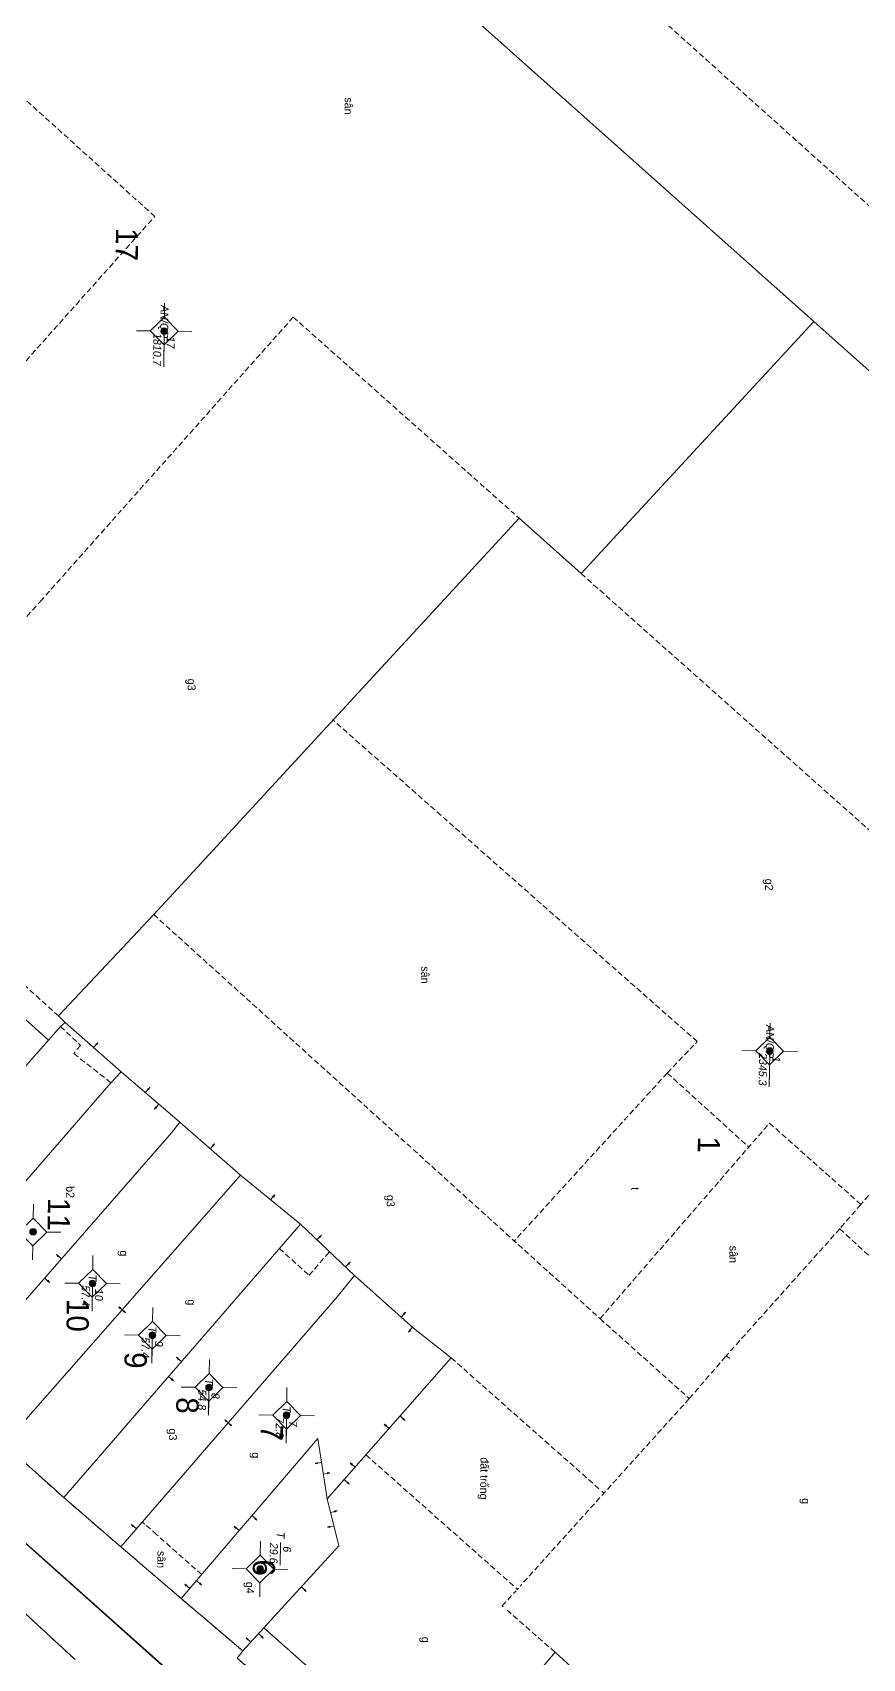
# Model space of a CAD drawing. Extents: x 601689 to 602595, y 1189742 to 1190763.
# Drawn here: x 602219.5 to 602256.9, y 1190451.6 to 1190524.8 of the extents above; entities that cross this region are included whole.
import ezdxf
from ezdxf.enums import TextEntityAlignment as Align

# ---------------------------------------------------------------- set-up
doc = ezdxf.new("R2010")
doc.units = 0
doc.header["$MEASUREMENT"] = 0
doc.linetypes.add('HIDDEN', pattern=[0.375, 0.25, -0.125])
for name, color, linetype in [('10', 250, 'Continuous'), ('11', 7, 'Continuous'), ('13', 7, 'Continuous'), ('14', 7, 'Continuous'), ('15', 7, 'Continuous'), ('16', 7, 'Continuous'), ('22', 7, 'Continuous'), ('53', 7, 'Continuous'), ('57', 7, 'Continuous')]:
    doc.layers.add(name, color=color, linetype=linetype)
doc.layers.get('0').off()
doc.styles.add('TXT', font='vnshx.shx')

# ---------------------------------------------------------------- blocks, each defined once
blk = doc.blocks.new('NH3R')
at = {"layer": '16', "color": 7, "linetype": 'Continuous', "lineweight": 0}
for p, q in [((0, 0), (0.297, -0.005)), ((0.297, -0.005), (0.186, 0.031)), ((0.297, -0.005), (0.189, -0.033))]:
    blk.add_line(p, q, dxfattribs=at)
blk = doc.blocks.new('NH3')
at = {"layer": '16', "color": 7, "linetype": 'Continuous', "lineweight": 0}
for p, q in [((-0.199, -0.002), (-0.113, 0.021)), ((0.197, -0.012), (0.107, 0.015)), ((-0.199, -0.002), (0.197, -0.012)), ((-0.199, -0.002), (-0.116, -0.035)), ((0.197, -0.012), (0.104, -0.027))]:
    blk.add_line(p, q, dxfattribs=at)
blk = doc.blocks.new('*M1218121812181218')
at = {"layer": '13', "color": 3, "linetype": 'Continuous', "lineweight": 0}
blk.add_line((602359.553, 1189914.618), (602361.083, 1189914.618), dxfattribs=at)
at = {"layer": '13', "color": 3, "linetype": 'Continuous', "lineweight": 0, "style": 'TXT', "oblique": 7.60551}
blk.add_text('AN/QP', height=0.36, dxfattribs=at).set_placement((602359.786, 1189914.618), align=Align.MIDDLE_RIGHT)
for s, p in [('1', (602359.703, 1189914.918)), ('2345.3', (602359.553, 1189914.318))]:
    blk.add_text(s, height=0.36, dxfattribs=at).set_placement(p, align=Align.MIDDLE_LEFT)
blk = doc.blocks.new('*M1223122312231223')
at = {"layer": '13', "color": 3, "linetype": 'Continuous', "lineweight": 0}
blk.add_line((602376.252, 1189893.121), (602377.272, 1189893.121), dxfattribs=at)
at = {"layer": '13', "color": 3, "linetype": 'Continuous', "lineweight": 0, "style": 'TXT', "oblique": 7.60551}
for s, p in [('7', (602376.402, 1189893.421)), ('72.8', (602376.252, 1189892.821))]:
    blk.add_text(s, height=0.36, dxfattribs=at).set_placement(p, align=Align.MIDDLE_LEFT)
blk.add_text('T', height=0.36, dxfattribs=at).set_placement((602376.055, 1189893.121), align=Align.MIDDLE_RIGHT)
blk = doc.blocks.new('*M1224122412241224')
at = {"layer": '13', "color": 3, "linetype": 'Continuous', "lineweight": 0}
blk.add_line((602383.185, 1189892.03), (602384.205, 1189892.03), dxfattribs=at)
at = {"layer": '13', "color": 3, "linetype": 'Continuous', "lineweight": 0, "style": 'TXT', "oblique": 7.60551}
blk.add_text('T', height=0.36, dxfattribs=at).set_placement((602382.988, 1189892.03), align=Align.MIDDLE_RIGHT)
for s, p in [('6', (602383.335, 1189892.33)), ('29.6', (602383.185, 1189891.73))]:
    blk.add_text(s, height=0.36, dxfattribs=at).set_placement(p, align=Align.MIDDLE_LEFT)
blk = doc.blocks.new('*M1225122512251225')
at = {"layer": '13', "color": 3, "linetype": 'Continuous', "lineweight": 0}
blk.add_line((602375.049, 1189889.613), (602376.069, 1189889.613), dxfattribs=at)
at = {"layer": '13', "color": 3, "linetype": 'Continuous', "lineweight": 0, "style": 'TXT', "oblique": 7.60551}
blk.add_text('T', height=0.36, dxfattribs=at).set_placement((602374.852, 1189889.613), align=Align.MIDDLE_RIGHT)
for s, p in [('8', (602375.199, 1189889.913)), ('54.8', (602375.049, 1189889.313))]:
    blk.add_text(s, height=0.36, dxfattribs=at).set_placement(p, align=Align.MIDDLE_LEFT)
blk = doc.blocks.new('*M1226122612261226')
at = {"layer": '13', "color": 3, "linetype": 'Continuous', "lineweight": 0}
blk.add_line((602372.743, 1189887.031), (602373.763, 1189887.031), dxfattribs=at)
at = {"layer": '13', "color": 3, "linetype": 'Continuous', "lineweight": 0, "style": 'TXT', "oblique": 7.60551}
blk.add_text('T', height=0.36, dxfattribs=at).set_placement((602372.546, 1189887.031), align=Align.MIDDLE_RIGHT)
for s, p in [('57.4', (602372.743, 1189886.731)), ('9', (602372.893, 1189887.331))]:
    blk.add_text(s, height=0.36, dxfattribs=at).set_placement(p, align=Align.MIDDLE_LEFT)
blk = doc.blocks.new('*M1227122712271227')
at = {"layer": '13', "color": 3, "linetype": 'Continuous', "lineweight": 0}
blk.add_line((602327.567, 1189886.909), (602329.097, 1189886.909), dxfattribs=at)
at = {"layer": '13', "color": 3, "linetype": 'Continuous', "lineweight": 0, "style": 'TXT', "oblique": 7.60551}
blk.add_text('AN/QP', height=0.36, dxfattribs=at).set_placement((602327.8, 1189886.909), align=Align.MIDDLE_RIGHT)
for s, p in [('17', (602327.717, 1189887.209)), ('1810.7', (602327.567, 1189886.609))]:
    blk.add_text(s, height=0.36, dxfattribs=at).set_placement(p, align=Align.MIDDLE_LEFT)
blk = doc.blocks.new('*M1228122812281228')
at = {"layer": '13', "color": 3, "linetype": 'Continuous', "lineweight": 0}
blk.add_line((602370.448, 1189884.305), (602371.468, 1189884.305), dxfattribs=at)
at = {"layer": '13', "color": 3, "linetype": 'Continuous', "lineweight": 0, "style": 'TXT', "oblique": 7.60551}
for s, p in [('10', (602370.598, 1189884.605)), ('57.4', (602370.448, 1189884.005))]:
    blk.add_text(s, height=0.36, dxfattribs=at).set_placement(p, align=Align.MIDDLE_LEFT)
blk.add_text('T', height=0.36, dxfattribs=at).set_placement((602370.251, 1189884.305), align=Align.MIDDLE_RIGHT)
blk = doc.blocks.new('CENTRD')
at = {"layer": '11', "linetype": 'Continuous', "lineweight": 0}
h = blk.add_hatch(color=2, dxfattribs=at)
edge = h.paths.add_edge_path()
edge.add_arc((0, 0), 0.15, 0, 360)
at = {"layer": '11', "color": 2, "linetype": 'Continuous', "lineweight": 0}
for p, q in [((0, 1.25), (0, 0.625)), ((-0.625, 0), (-1.25, 0)), ((0, 0.625), (-0.625, 0)), ((-0.625, 0), (0, -0.625)), ((0.625, 0), (0, 0.625)), ((0, -0.625), (0.625, 0)), ((1.25, 0), (0.625, 0)), ((0, -0.625), (0, -1.25))]:
    blk.add_line(p, q, dxfattribs=at)
blk.add_circle((0, 0), 0.15, dxfattribs=at)
blk = doc.blocks.new('B')
at = {"color": 7, "linetype": 'Continuous', "lineweight": 0}
for p, q in [((0.8, 2.62), (0.801, 5.6)), ((0.62, 2.441), (0.96, 2.78)), ((0.62, -0.969), (0.96, -0.63)), ((0.8, -4.05), (0.8, -0.81))]:
    blk.add_line(p, q, dxfattribs=at)
for points in [[(0.801, 5.6), (0.53, 5.331), (0.8, 10.21), (1.04, 4.83), (0.801, 5.6)], [(0.8, -4.05), (0.531, -4.309), (0.53, -9.429)], [(0.8, -4.05), (1.04, -4.569), (1.04, -10.289)], [(0.53, -7.289), (0.8, -6.95), (1.04, -8.139)]]:
    blk.add_lwpolyline(points, dxfattribs=at)
for points in [[(0.801, 5.6), (0.8, 10.21), (1.04, 4.83)], [(0.8, -4.05), (0.8, -6.95), (1.04, -4.569), (1.04, -8.139)]]:
    blk.add_solid(points, dxfattribs=at)
at = {"color": 7, "linetype": 'Continuous', "lineweight": 0, "style": 'TXT'}
blk.add_text('B', height=1.815, rotation=359.99996, dxfattribs=at).set_placement((0, 0))

msp = doc.modelspace()

# ---------------------------------------------------------------- linework, layer by layer
at = {"layer": '10', "color": 7, "linetype": 'Continuous', "lineweight": 0}
for p, q in [((602217.582, 1190481.846), (602220.259, 1190479.44)), ((602221.01, 1190480.229), (602223.529, 1190478.014)), ((602210.284, 1190468.156), (602220.259, 1190479.44)), ((602223.529, 1190478.014), (602226.169, 1190475.739)), ((602226.169, 1190475.739), (602228.896, 1190473.361)), ((602218.27, 1190461.266), (602228.896, 1190473.361)), ((602228.896, 1190473.361), (602231.606, 1190471.153)), ((602220.947, 1190458.859), (602231.606, 1190471.153)), ((602231.606, 1190471.153), (602234.024, 1190468.85)), ((602220.947, 1190458.859), (602218.27, 1190461.266)), ((602223.517, 1190456.644), (602220.947, 1190458.859)), ((602226.235, 1190454.316), (602223.517, 1190456.644)), ((602221.457, 1190451.572), (602218.84, 1190453.988)), ((602229.003, 1190451.958), (602226.235, 1190454.316)), ((602229.003, 1190451.958), (602229.947, 1190452.995))]:
    msp.add_line(p, q, dxfattribs=at)
for points in [[(602254.694, 1190511.769), (602216.045, 1190546.211), (602196.473, 1190526.468), (602197.54, 1190520.413), (602214.648, 1190504.898), (602214.83, 1190505.075), (602215.001, 1190504.453)], [(602254.694, 1190511.769), (602244.228, 1190500.422), (602241.442, 1190502.911), (602224.997, 1190485.085), (602220.713, 1190480.523), (602221.01, 1190480.229)], [(602254.694, 1190511.769), (602284.442, 1190485.26), (602284.765, 1190481.095), (602282.459, 1190478.457), (602282.647, 1190478.294), (602277.446, 1190472.405), (602266.99, 1190461.047), (602266.905, 1190460.739), (602262.042, 1190455.476), (602254.009, 1190446.485)], [(602221.01, 1190480.229), (602220.798, 1190480.052), (602220.259, 1190479.44)], [(602223.529, 1190478.014), (602223.073, 1190477.521), (602212.973, 1190465.879)], [(602226.169, 1190475.739), (602225.802, 1190475.263), (602215.591, 1190463.583)], [(602223.517, 1190456.644), (602233.17, 1190467.792), (602234.024, 1190468.85)], [(602234.024, 1190468.85), (602236.692, 1190466.484), (602238.384, 1190465.14), (602232.806, 1190458.807)], [(602226.235, 1190454.316), (602232.384, 1190461.512), (602232.806, 1190458.807)], [(602232.806, 1190458.807), (602233.328, 1190456.689), (602229.947, 1190452.995)], [(602234.035, 1190446.968), (602235.273, 1190448.272), (602229.947, 1190452.995)], [(602234.035, 1190446.968), (602228.758, 1190451.642), (602229.003, 1190451.958)], [(602245.611, 1190449.561), (602243.052, 1190451.905), (602236.791, 1190444.501)]]:
    msp.add_lwpolyline(points, dxfattribs=at)
at = {"layer": '14', "color": 6, "linetype": 'HIDDEN', "lineweight": 0}
for p, q in [((602225.047, 1190516.486), (602211.85, 1190528.397)), ((602215.013, 1190505.243), (602224.946, 1190516.378)), ((602225.006, 1190516.437), (602225.047, 1190516.486)), ((602231.275, 1190511.96), (602240.997, 1190503.306)), ((602241.076, 1190503.235), (602241.234, 1190503.093)), ((602241.323, 1190503.012), (602241.442, 1190502.911)), ((602249.45, 1190479.369), (602233.067, 1190493.834)), ((602211.083, 1190489.236), (602220.713, 1190480.523)), ((602224.997, 1190485.085), (602245.078, 1190466.908)), ((602265.626, 1190481.977), (602256.809, 1190472.048)), ((602249.369, 1190479.29), (602249.45, 1190479.369)), ((602248.1, 1190477.957), (602249.297, 1190479.211)), ((602248.1, 1190477.957), (602241.217, 1190470.402)), ((602248.1, 1190477.957), (602251.765, 1190474.627)), ((602245.078, 1190466.908), (602252.7, 1190475.704)), ((602256.809, 1190472.048), (602252.7, 1190475.704)), ((602256.809, 1190472.048), (602255.905, 1190471)), ((602256.83, 1190472.068), (602256.809, 1190472.048)), ((602255.864, 1190470.951), (602250.756, 1190465.241)), ((602255.874, 1190470.961), (602255.864, 1190470.951)), ((602255.864, 1190470.951), (602266.905, 1190460.739)), ((602230.651, 1190470.067), (602231.984, 1190468.859)), ((602231.984, 1190468.859), (602232.909, 1190469.915)), ((602245.078, 1190466.908), (602249.09, 1190463.314)), ((602238.384, 1190465.14), (602245.073, 1190459.218)), ((602249.09, 1190463.314), (602250.756, 1190465.241)), ((602250.914, 1190465.108), (602250.756, 1190465.241)), ((602249.09, 1190463.314), (602241.483, 1190454.877)), ((602234.544, 1190460.782), (602241.253, 1190454.83)), ((602245.152, 1190459.147), (602245.25, 1190459.056)), ((602224.601, 1190457.659), (602224.482, 1190457.76)), ((602224.848, 1190457.446), (602224.65, 1190457.618)), ((602225.124, 1190457.192), (602224.877, 1190457.415)), ((602227.159, 1190455.394), (602225.124, 1190457.192)), ((602240.671, 1190453.988), (602241.3, 1190454.67)), ((602241.292, 1190454.8), (602241.361, 1190454.739)), ((602241.331, 1190454.709), (602241.361, 1190454.739)), ((602241.402, 1190454.788), (602241.361, 1190454.739)), ((602240.651, 1190453.968), (602240.671, 1190453.988)), ((602240.711, 1190453.947), (602240.671, 1190453.988)), ((602243.052, 1190451.905), (602240.829, 1190453.856))]:
    msp.add_line(p, q, dxfattribs=at)
for points in [[(602231.275, 1190511.96), (602219.96, 1190499.244), (602211.225, 1190489.404)], [(602244.228, 1190500.422), (602257.497, 1190488.609), (602257.646, 1190488.527), (602257.942, 1190488.994)], [(602220.798, 1190480.052), (602221.705, 1190479.2), (602221.401, 1190478.834), (602223.073, 1190477.521)]]:
    msp.add_lwpolyline(points, dxfattribs=at)
at = {"layer": '22', "color": 7, "linetype": 'HIDDEN', "lineweight": 0}
for p, q in [((602220.947, 1190458.859), (602218.27, 1190461.266)), ((602223.517, 1190456.644), (602220.947, 1190458.859)), ((602226.235, 1190454.316), (602223.517, 1190456.644)), ((602221.457, 1190451.572), (602218.84, 1190453.988)), ((602229.003, 1190451.958), (602226.235, 1190454.316)), ((602228.758, 1190451.642), (602229.003, 1190451.958)), ((602234.035, 1190446.968), (602228.758, 1190451.642))]:
    msp.add_line(p, q, dxfattribs=at)
msp.add_lwpolyline([(602290.905, 1190480.301), (602291.763, 1190481.639), (602292.173, 1190483.113), (602292.177, 1190484.093), (602292.005, 1190484.726), (602291.287, 1190486.305), (602220.002, 1190550.377)], dxfattribs=at)
at = {"layer": '57', "color": 172, "linetype": 'Continuous', "lineweight": 0}
msp.add_line((602215.306, 1190460.297), (602256.445, 1190423.621), dxfattribs=at)
msp.add_lwpolyline([(602193.981, 1190478.93), (602211.335, 1190463.921), (602215.356, 1190460.256), (602229.514, 1190447.641)], dxfattribs=at)

# ---------------------------------------------------------------- block references
at = {"color": 7, "linetype": 'Continuous', "lineweight": 0, "rotation": 269.214199256255}
msp.add_blockref('B', (602224.549, 1190488.842), dxfattribs=at)
at = {"layer": '11', "color": 2, "linetype": 'Continuous', "lineweight": 0, "rotation": 269.1680420500809}
for p in [(602225.47, 1190511.331), (602252.712, 1190478.946), (602219.57, 1190470.81), (602222.244, 1190468.492), (602224.936, 1190466.158), (602227.485, 1190463.814), (602230.975, 1190462.561), (602229.783, 1190455.644)]:
    msp.add_blockref('CENTRD', p, dxfattribs=at)
at = {"layer": '13', "color": 3, "linetype": 'Continuous', "lineweight": 0, "rotation": 269.1680420500809}
for name, p in [('*M1227122712271227', (-578790.27, 1810052.359)), ('*M1218121812181218', (-578790.27, 1810052.359)), ('*M1228122812281228', (-578790.27, 1810052.359)), ('*M1226122612261226', (-578790.27, 1810052.359)), ('*M1225122512251225', (-578790.27, 1810052.359)), ('*M1223122312231223', (-578790.27, 1810052.359)), ('*M1224122412241224', (-578789.347, 1810053.627))]:
    msp.add_blockref(name, p, dxfattribs=at)
at = {"layer": '16', "color": 7, "linetype": 'Continuous', "lineweight": 0}
for name, p, rotation in [('NH3R', (602222.285, 1190479.101), 48.75624073258246), ('NH3R', (602224.617, 1190477.079), 48.75624073258246), ('NH3R', (602225.229, 1190476.551), 229.2210448046545), ('NH3R', (602230.251, 1190472.252), 50.83178654308648), ('NH3R', (602220.844, 1190469.591), 139.0583697232502), ('NH3R', (602220.092, 1190468.731), 318.8414086952059), ('NH3', (602223.583, 1190467.313), 318.6998381720342), ('NH3R', (602236.643, 1190466.535), 231.5546984543339), ('NH3R', (602225.662, 1190464.305), 318.6998381720342), ('NH3R', (602235.591, 1190461.968), 138.6332203291759), ('NH3R', (602234.056, 1190460.22), 138.6332203291759), ('NH3R', (602229.426, 1190458.053), 317.5362309532904), ('NH3R', (602226.926, 1190455.126), 317.5362309532904), ('NH3R', (602231.643, 1190454.842), 317.5362309532904), ('NH3R', (602229.368, 1190452.353), 137.6781682722906)]:
    msp.add_blockref(name, p, dxfattribs=dict(at, rotation=rotation))
for name, p, xscale, yscale, rotation in [('NH3R', (602227.532, 1190474.55), 1.000001735866278, 1.000001735866278, 48.92715589535288), ('NH3R', (602232.337, 1190470.454), 1.000001794239818, 1.000001794239818, 46.4032758740724), ('NH3R', (602233.62, 1190469.236), 1.000001794239818, 1.000001794239818, 46.4032758740724), ('NH3R', (602236.129, 1190466.981), 1.000001170789849, 1.000001170789849, 48.42509085137418), ('NH3R', (602226.241, 1190464.976), 1.00000254663368, 1.00000254663368, 139.1062644294166), ('NH3R', (602236.078, 1190462.531), 1.00000254663368, 1.00000254663368, 319.1062644294166), ('NH3', (602228.344, 1190462.218), 1.00000254663368, 1.00000254663368, 139.1062644294166), ('NH3R', (602232.549, 1190460.44), 0.9999985859560386, 0.9999985859560386, 188.8784073992519), ('NH3R', (602232.631, 1190459.909), 0.9999982500034807, 0.9999982500034807, 13.82007547010116), ('NH3R', (602233.569, 1190459.666), 1.00000254663368, 1.00000254663368, 319.1062644294166), ('NH3R', (602232.959, 1190458.194), 0.9999982500034807, 0.9999982500034807, 13.82007547010116), ('NH3R', (602224.218, 1190457.454), 1.000001411992814, 1.000001411992814, 139.4854840764442), ('NH3R', (602228.847, 1190457.371), 1.000001411992814, 1.000001411992814, 139.4854840764442), ('NH3R', (602233.11, 1190457.572), 0.9999985859560386, 0.9999985859560386, 188.8784073992519), ('NH3R', (602226.621, 1190454.771), 1.000001411992814, 1.000001411992814, 139.4854840764442), ('NH3R', (602229.713, 1190452.739), 1.000001344642039, 1.000001344642039, 316.4693593713207)]:
    msp.add_blockref(name, p, dxfattribs=dict(at, xscale=xscale, yscale=yscale, rotation=rotation))

# ---------------------------------------------------------------- texts
at = {"layer": '15', "color": 7, "linetype": 'Continuous', "lineweight": 0, "style": 'TXT'}
for s, rotation, p in [('s%%169n', 269.21439, (602233.771, 1190521.846)), ('g3', 270.56439, (602226.702, 1190495.696)), ('g2', 270.56439, (602252.68, 1190486.699)), ('s%%169n', 269.21439, (602237.216, 1190482.757)), ('b2', 270.56439, (602221.239, 1190472.87)), ('t', 270.56439, (602246.659, 1190472.821)), ('g3', 270.56439, (602235.654, 1190472.472)), ('g', 270.56439, (602223.66, 1190469.977)), ('s%%169n', 269.21439, (602251.084, 1190470.186)), ('g', 270.56439, (602226.699, 1190467.775)), ('g3', 270.56439, (602225.86, 1190461.966)), ('g', 270.56439, (602229.595, 1190460.895)), ('%%174%%202t tr%%232ng', 269.21439, (602239.882, 1190460.669)), ('g', 270.56439, (602254.338, 1190458.835)), ('s%%169n', 269.21439, (602225.345, 1190456.459)), ('g4', 270.56439, (602229.326, 1190455.068)), ('g', 270.56439, (602237.232, 1190452.6))]:
    msp.add_text(s, height=0.36, rotation=rotation, dxfattribs=at).set_placement(p, align=Align.MIDDLE_LEFT)
at = {"layer": '53', "color": 200, "linetype": 'Continuous', "lineweight": 0, "style": 'TXT'}
for s, p in [('17', (602223.801, 1190515.973)), ('1', (602249.981, 1190475.101)), ('11', (602220.742, 1190472.343)), ('10', (602221.59, 1190467.801)), ('9', (602224.187, 1190465.405)), ('8', (602226.519, 1190463.373)), ('7', (602230.313, 1190462.14)), ('6', (602229.959, 1190456.075))]:
    msp.add_text(s, height=1, rotation=269.21439, dxfattribs=at).set_placement(p, align=Align.MIDDLE_LEFT)

doc.saveas('drawing.dxf')
